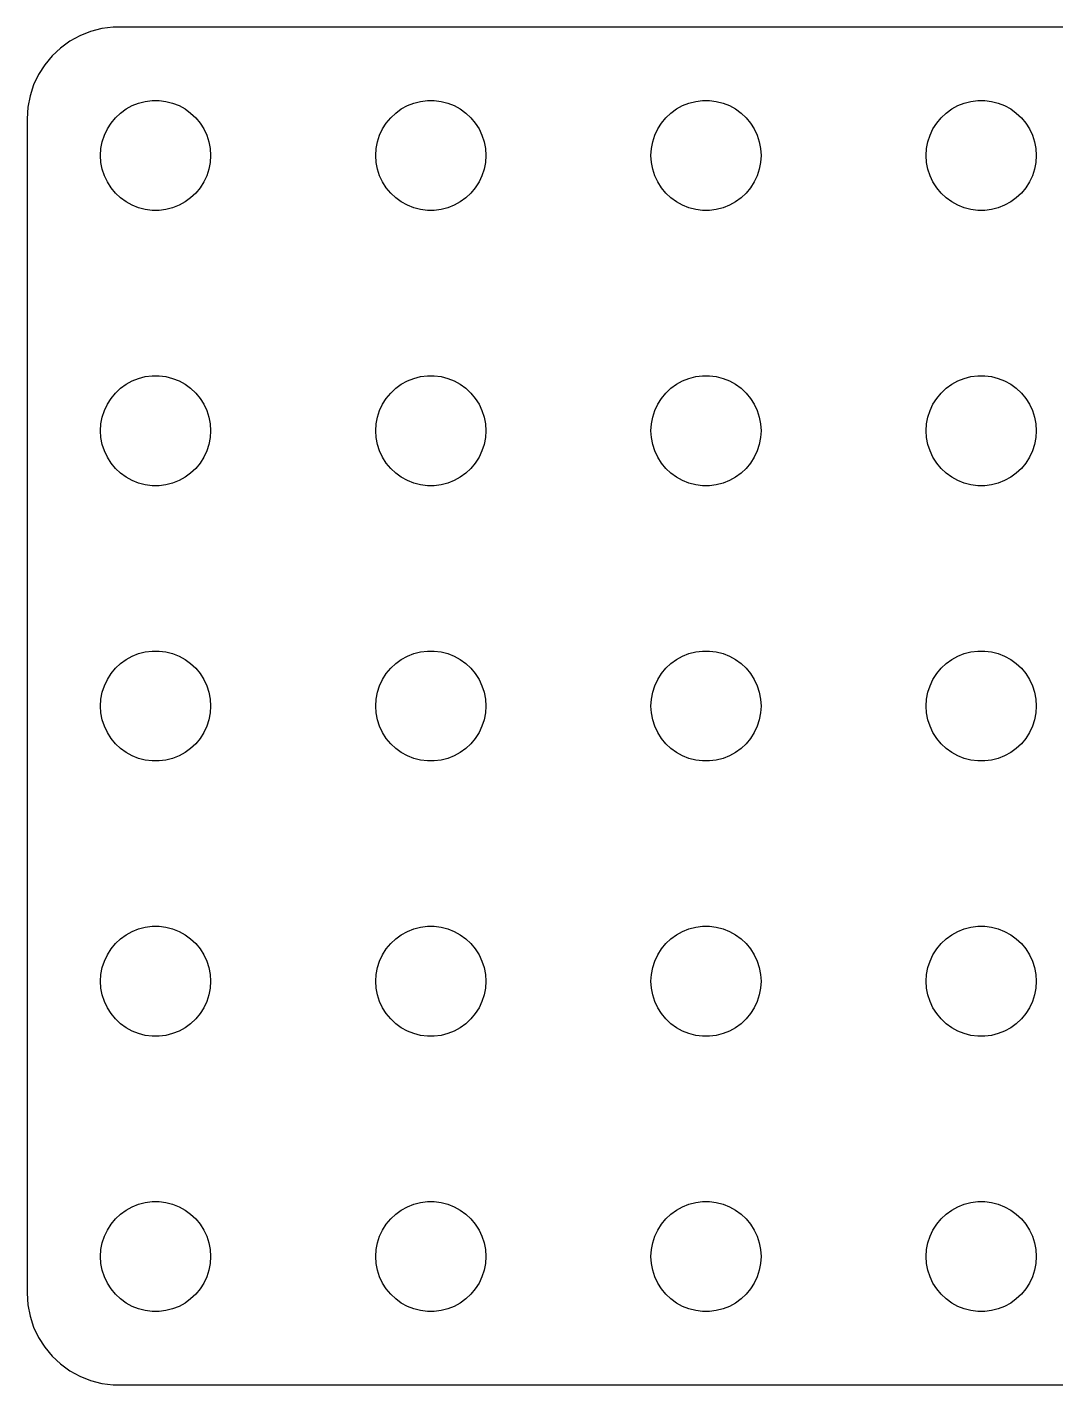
# Model space of a CAD drawing. Header units: metres. Extents: x -56 to 56, y -18 to 18.
# Drawn here: x -56 to -27.97, y -18.5 to 18.5 of the extents above; entities that cross this region are included whole.
import ezdxf

# ---------------------------------------------------------------- set-up
doc = ezdxf.new("R2010")
doc.units = ezdxf.units.M

msp = doc.modelspace()

# ---------------------------------------------------------------- linework, layer by layer
for p, q in [((-53.657, 18.4951), (-53.9684, 18.4557)), ((53.657, 18.4951), (-53.657, 18.4951)), ((-54.5644, 18.2621), (-54.8396, 18.1108)), ((-54.2725, 18.3776), (-54.5644, 18.2621)), ((-53.9684, 18.4557), (-54.2725, 18.3776)), ((-55.0936, 17.9263), (-55.3224, 17.7114)), ((-54.8396, 18.1108), (-55.0936, 17.9263)), ((-55.5225, 17.4695), (-55.6908, 17.2044)), ((-55.3224, 17.7114), (-55.5225, 17.4695)), ((-55.6908, 17.2044), (-55.8244, 16.9203)), ((-55.8244, 16.9203), (-55.9214, 16.6217)), ((-55.9803, 16.3133), (-56, 16)), ((-55.9214, 16.6217), (-55.9803, 16.3133)), ((-53.3037, 16.2665), (-53.1387, 16.3572)), ((-53.1387, 16.3572), (-52.9635, 16.4266)), ((-52.9635, 16.4266), (-52.7811, 16.4734)), ((-52.7811, 16.4734), (-52.5942, 16.497)), ((-52.5942, 16.497), (-52.4058, 16.497)), ((-52.4058, 16.497), (-52.2189, 16.4734)), ((-52.2189, 16.4734), (-52.0365, 16.4266)), ((-52.0365, 16.4266), (-51.8613, 16.3572)), ((-51.8613, 16.3572), (-51.6963, 16.2665)), ((-45.8037, 16.2665), (-45.6387, 16.3572)), ((-45.6387, 16.3572), (-45.4635, 16.4266)), ((-45.4635, 16.4266), (-45.2811, 16.4734)), ((-45.2811, 16.4734), (-45.0942, 16.497)), ((-45.0942, 16.497), (-44.9058, 16.497)), ((-44.9058, 16.497), (-44.7189, 16.4734)), ((-44.7189, 16.4734), (-44.5365, 16.4266)), ((-44.5365, 16.4266), (-44.3613, 16.3572)), ((-44.3613, 16.3572), (-44.1963, 16.2665)), ((-38.3037, 16.2665), (-38.1387, 16.3572)), ((-38.1387, 16.3572), (-37.9635, 16.4266)), ((-37.9635, 16.4266), (-37.7811, 16.4734)), ((-37.7811, 16.4734), (-37.5942, 16.497)), ((-37.5942, 16.497), (-37.4058, 16.497)), ((-37.4058, 16.497), (-37.2189, 16.4734)), ((-37.2189, 16.4734), (-37.0365, 16.4266)), ((-37.0365, 16.4266), (-36.8613, 16.3572)), ((-36.8613, 16.3572), (-36.6963, 16.2665)), ((-30.8037, 16.2665), (-30.6387, 16.3572)), ((-30.6387, 16.3572), (-30.4635, 16.4266)), ((-30.4635, 16.4266), (-30.2811, 16.4734)), ((-30.2811, 16.4734), (-30.0942, 16.497)), ((-30.0942, 16.497), (-29.9058, 16.497)), ((-29.9058, 16.497), (-29.7189, 16.4734)), ((-29.7189, 16.4734), (-29.5365, 16.4266)), ((-29.5365, 16.4266), (-29.3613, 16.3572)), ((-29.3613, 16.3572), (-29.1963, 16.2665)), ((-56, 16), (-56, -16)), ((-53.7135, 15.8817), (-53.5934, 16.0268)), ((-53.5934, 16.0268), (-53.4561, 16.1558)), ((-53.4561, 16.1558), (-53.3037, 16.2665)), ((-51.6963, 16.2665), (-51.5439, 16.1558)), ((-51.5439, 16.1558), (-51.4065, 16.0268)), ((-51.4065, 16.0268), (-51.2865, 15.8817)), ((-46.2135, 15.8817), (-46.0934, 16.0268)), ((-46.0934, 16.0268), (-45.9561, 16.1558)), ((-45.9561, 16.1558), (-45.8037, 16.2665)), ((-44.1963, 16.2665), (-44.0439, 16.1558)), ((-44.0439, 16.1558), (-43.9065, 16.0268)), ((-43.9065, 16.0268), (-43.7865, 15.8817)), ((-38.7135, 15.8817), (-38.5934, 16.0268)), ((-38.5934, 16.0268), (-38.4561, 16.1558)), ((-38.4561, 16.1558), (-38.3037, 16.2665)), ((-36.6963, 16.2665), (-36.5439, 16.1558)), ((-36.5439, 16.1558), (-36.4065, 16.0268)), ((-36.4065, 16.0268), (-36.2865, 15.8817)), ((-31.2135, 15.8817), (-31.0934, 16.0268)), ((-31.0934, 16.0268), (-30.9561, 16.1558)), ((-30.9561, 16.1558), (-30.8037, 16.2665)), ((-29.1963, 16.2665), (-29.0439, 16.1558)), ((-29.0439, 16.1558), (-28.9065, 16.0268)), ((-28.9065, 16.0268), (-28.7865, 15.8817)), ((-53.9529, 15.373), (-53.8947, 15.5522)), ((-53.8947, 15.5522), (-53.8145, 15.7226)), ((-53.8145, 15.7226), (-53.7135, 15.8817)), ((-51.2865, 15.8817), (-51.1855, 15.7226)), ((-51.1855, 15.7226), (-51.1053, 15.5522)), ((-51.1053, 15.5522), (-51.0471, 15.373)), ((-46.4529, 15.373), (-46.3947, 15.5522)), ((-46.3947, 15.5522), (-46.3145, 15.7226)), ((-46.3145, 15.7226), (-46.2135, 15.8817)), ((-43.7865, 15.8817), (-43.6855, 15.7226)), ((-43.6855, 15.7226), (-43.6053, 15.5522)), ((-43.6053, 15.5522), (-43.5471, 15.373)), ((-38.9529, 15.373), (-38.8947, 15.5522)), ((-38.8947, 15.5522), (-38.8145, 15.7226)), ((-38.8145, 15.7226), (-38.7135, 15.8817)), ((-36.2865, 15.8817), (-36.1855, 15.7226)), ((-36.1855, 15.7226), (-36.1053, 15.5522)), ((-36.1053, 15.5522), (-36.0471, 15.373)), ((-31.4529, 15.373), (-31.3947, 15.5522)), ((-31.3947, 15.5522), (-31.3145, 15.7226)), ((-31.3145, 15.7226), (-31.2135, 15.8817)), ((-28.7865, 15.8817), (-28.6855, 15.7226)), ((-28.6855, 15.7226), (-28.6053, 15.5522)), ((-28.6053, 15.5522), (-28.5471, 15.373)), ((-54, 15), (-53.9882, 15.188)), ((-53.9882, 15.188), (-53.9529, 15.373)), ((-51.0471, 15.373), (-51.0118, 15.188)), ((-51.0118, 15.188), (-51, 15)), ((-46.5, 15), (-46.4882, 15.188)), ((-46.4882, 15.188), (-46.4529, 15.373)), ((-43.5471, 15.373), (-43.5118, 15.188)), ((-43.5118, 15.188), (-43.5, 15)), ((-39, 15), (-38.9882, 15.188)), ((-38.9882, 15.188), (-38.9529, 15.373)), ((-36.0471, 15.373), (-36.0118, 15.188)), ((-36.0118, 15.188), (-36, 15)), ((-31.5, 15), (-31.4882, 15.188)), ((-31.4882, 15.188), (-31.4529, 15.373)), ((-28.5471, 15.373), (-28.5118, 15.188)), ((-28.5118, 15.188), (-28.5, 15)), ((-53.9882, 14.812), (-54, 15)), ((-53.9529, 14.627), (-53.9882, 14.812)), ((-51.0118, 14.812), (-51.0471, 14.627)), ((-51, 15), (-51.0118, 14.812)), ((-46.4882, 14.812), (-46.5, 15)), ((-46.4529, 14.627), (-46.4882, 14.812)), ((-43.5118, 14.812), (-43.5471, 14.627)), ((-43.5, 15), (-43.5118, 14.812)), ((-38.9882, 14.812), (-39, 15)), ((-38.9529, 14.627), (-38.9882, 14.812)), ((-36.0118, 14.812), (-36.0471, 14.627)), ((-36, 15), (-36.0118, 14.812)), ((-31.4882, 14.812), (-31.5, 15)), ((-31.4529, 14.627), (-31.4882, 14.812)), ((-28.5118, 14.812), (-28.5471, 14.627)), ((-28.5, 15), (-28.5118, 14.812)), ((-53.8947, 14.4478), (-53.9529, 14.627)), ((-53.8145, 14.2774), (-53.8947, 14.4478)), ((-51.1053, 14.4478), (-51.1855, 14.2774)), ((-51.0471, 14.627), (-51.1053, 14.4478)), ((-46.3947, 14.4478), (-46.4529, 14.627)), ((-46.3145, 14.2774), (-46.3947, 14.4478)), ((-43.6053, 14.4478), (-43.6855, 14.2774)), ((-43.5471, 14.627), (-43.6053, 14.4478)), ((-38.8947, 14.4478), (-38.9529, 14.627)), ((-38.8145, 14.2774), (-38.8947, 14.4478)), ((-36.1053, 14.4478), (-36.1855, 14.2774)), ((-36.0471, 14.627), (-36.1053, 14.4478)), ((-31.3947, 14.4478), (-31.4529, 14.627)), ((-31.3145, 14.2774), (-31.3947, 14.4478)), ((-28.6053, 14.4478), (-28.6855, 14.2774)), ((-28.5471, 14.627), (-28.6053, 14.4478)), ((-53.7135, 14.1183), (-53.8145, 14.2774)), ((-53.5934, 13.9732), (-53.7135, 14.1183)), ((-51.2865, 14.1183), (-51.4065, 13.9732)), ((-51.1855, 14.2774), (-51.2865, 14.1183)), ((-46.2135, 14.1183), (-46.3145, 14.2774)), ((-46.0934, 13.9732), (-46.2135, 14.1183)), ((-43.7865, 14.1183), (-43.9065, 13.9732)), ((-43.6855, 14.2774), (-43.7865, 14.1183)), ((-38.7135, 14.1183), (-38.8145, 14.2774)), ((-38.5934, 13.9732), (-38.7135, 14.1183)), ((-36.2865, 14.1183), (-36.4065, 13.9732)), ((-36.1855, 14.2774), (-36.2865, 14.1183)), ((-31.2135, 14.1183), (-31.3145, 14.2774)), ((-31.0934, 13.9732), (-31.2135, 14.1183)), ((-28.7865, 14.1183), (-28.9065, 13.9732)), ((-28.6855, 14.2774), (-28.7865, 14.1183)), ((-53.4561, 13.8442), (-53.5934, 13.9732)), ((-53.3037, 13.7335), (-53.4561, 13.8442)), ((-53.1387, 13.6427), (-53.3037, 13.7335)), ((-51.6963, 13.7335), (-51.8613, 13.6427)), ((-51.5439, 13.8442), (-51.6963, 13.7335)), ((-51.4065, 13.9732), (-51.5439, 13.8442)), ((-45.9561, 13.8442), (-46.0934, 13.9732)), ((-45.8037, 13.7335), (-45.9561, 13.8442)), ((-45.6387, 13.6427), (-45.8037, 13.7335)), ((-44.1963, 13.7335), (-44.3613, 13.6427)), ((-44.0439, 13.8442), (-44.1963, 13.7335)), ((-43.9065, 13.9732), (-44.0439, 13.8442)), ((-38.4561, 13.8442), (-38.5934, 13.9732)), ((-38.3037, 13.7335), (-38.4561, 13.8442)), ((-38.1387, 13.6427), (-38.3037, 13.7335)), ((-36.6963, 13.7335), (-36.8613, 13.6427)), ((-36.5439, 13.8442), (-36.6963, 13.7335)), ((-36.4065, 13.9732), (-36.5439, 13.8442)), ((-30.9561, 13.8442), (-31.0934, 13.9732)), ((-30.8037, 13.7335), (-30.9561, 13.8442)), ((-30.6387, 13.6427), (-30.8037, 13.7335)), ((-29.1963, 13.7335), (-29.3613, 13.6427)), ((-29.0439, 13.8442), (-29.1963, 13.7335)), ((-28.9065, 13.9732), (-29.0439, 13.8442)), ((-52.9635, 13.5734), (-53.1387, 13.6427)), ((-52.7811, 13.5266), (-52.9635, 13.5734)), ((-52.5942, 13.5029), (-52.7811, 13.5266)), ((-52.4058, 13.5029), (-52.5942, 13.5029)), ((-52.2189, 13.5266), (-52.4058, 13.5029)), ((-52.0365, 13.5734), (-52.2189, 13.5266)), ((-51.8613, 13.6427), (-52.0365, 13.5734)), ((-45.4635, 13.5734), (-45.6387, 13.6427)), ((-45.2811, 13.5266), (-45.4635, 13.5734)), ((-45.0942, 13.5029), (-45.2811, 13.5266)), ((-44.9058, 13.5029), (-45.0942, 13.5029)), ((-44.7189, 13.5266), (-44.9058, 13.5029)), ((-44.5365, 13.5734), (-44.7189, 13.5266)), ((-44.3613, 13.6427), (-44.5365, 13.5734)), ((-37.9635, 13.5734), (-38.1387, 13.6427)), ((-37.7811, 13.5266), (-37.9635, 13.5734)), ((-37.5942, 13.5029), (-37.7811, 13.5266)), ((-37.4058, 13.5029), (-37.5942, 13.5029)), ((-37.2189, 13.5266), (-37.4058, 13.5029)), ((-37.0365, 13.5734), (-37.2189, 13.5266)), ((-36.8613, 13.6427), (-37.0365, 13.5734)), ((-30.4635, 13.5734), (-30.6387, 13.6427)), ((-30.2811, 13.5266), (-30.4635, 13.5734)), ((-30.0942, 13.5029), (-30.2811, 13.5266)), ((-29.9058, 13.5029), (-30.0942, 13.5029)), ((-29.7189, 13.5266), (-29.9058, 13.5029)), ((-29.5365, 13.5734), (-29.7189, 13.5266)), ((-29.3613, 13.6427), (-29.5365, 13.5734)), ((-53.1387, 8.85724), (-52.9635, 8.92657)), ((-52.9635, 8.92657), (-52.7811, 8.97342)), ((-52.7811, 8.97342), (-52.5942, 8.99704)), ((-52.5942, 8.99704), (-52.4058, 8.99704)), ((-52.4058, 8.99704), (-52.2189, 8.97342)), ((-52.2189, 8.97342), (-52.0365, 8.92657)), ((-52.0365, 8.92657), (-51.8613, 8.85724)), ((-45.6387, 8.85724), (-45.4635, 8.92657)), ((-45.4635, 8.92657), (-45.2811, 8.97342)), ((-45.2811, 8.97342), (-45.0942, 8.99704)), ((-45.0942, 8.99704), (-44.9058, 8.99704)), ((-44.9058, 8.99704), (-44.7189, 8.97342)), ((-44.7189, 8.97342), (-44.5365, 8.92657)), ((-44.5365, 8.92657), (-44.3613, 8.85724)), ((-38.1387, 8.85724), (-37.9635, 8.92657)), ((-37.9635, 8.92657), (-37.7811, 8.97342)), ((-37.7811, 8.97342), (-37.5942, 8.99704)), ((-37.5942, 8.99704), (-37.4058, 8.99704)), ((-37.4058, 8.99704), (-37.2189, 8.97342)), ((-37.2189, 8.97342), (-37.0365, 8.92657)), ((-37.0365, 8.92657), (-36.8613, 8.85724)), ((-30.6387, 8.85724), (-30.4635, 8.92657)), ((-30.4635, 8.92657), (-30.2811, 8.97342)), ((-30.2811, 8.97342), (-30.0942, 8.99704)), ((-30.0942, 8.99704), (-29.9058, 8.99704)), ((-29.9058, 8.99704), (-29.7189, 8.97342)), ((-29.7189, 8.97342), (-29.5365, 8.92657)), ((-29.5365, 8.92657), (-29.3613, 8.85724)), ((-53.7135, 8.38167), (-53.5934, 8.52681)), ((-53.5934, 8.52681), (-53.4561, 8.65576)), ((-53.4561, 8.65576), (-53.3037, 8.76648)), ((-53.3037, 8.76648), (-53.1387, 8.85724)), ((-51.8613, 8.85724), (-51.6963, 8.76648)), ((-51.6963, 8.76648), (-51.5439, 8.65576)), ((-51.5439, 8.65576), (-51.4065, 8.52681)), ((-51.4065, 8.52681), (-51.2865, 8.38167)), ((-46.2135, 8.38167), (-46.0934, 8.52681)), ((-46.0934, 8.52681), (-45.9561, 8.65576)), ((-45.9561, 8.65576), (-45.8037, 8.76648)), ((-45.8037, 8.76648), (-45.6387, 8.85724)), ((-44.3613, 8.85724), (-44.1963, 8.76648)), ((-44.1963, 8.76648), (-44.0439, 8.65576)), ((-44.0439, 8.65576), (-43.9065, 8.52681)), ((-43.9065, 8.52681), (-43.7865, 8.38167)), ((-38.7135, 8.38167), (-38.5934, 8.52681)), ((-38.5934, 8.52681), (-38.4561, 8.65576)), ((-38.4561, 8.65576), (-38.3037, 8.76648)), ((-38.3037, 8.76648), (-38.1387, 8.85724)), ((-36.8613, 8.85724), (-36.6963, 8.76648)), ((-36.6963, 8.76648), (-36.5439, 8.65576)), ((-36.5439, 8.65576), (-36.4065, 8.52681)), ((-36.4065, 8.52681), (-36.2865, 8.38167)), ((-31.2135, 8.38167), (-31.0934, 8.52681)), ((-31.0934, 8.52681), (-30.9561, 8.65576)), ((-30.9561, 8.65576), (-30.8037, 8.76648)), ((-30.8037, 8.76648), (-30.6387, 8.85724)), ((-29.3613, 8.85724), (-29.1963, 8.76648)), ((-29.1963, 8.76648), (-29.0439, 8.65576)), ((-29.0439, 8.65576), (-28.9065, 8.52681)), ((-28.9065, 8.52681), (-28.7865, 8.38167)), ((-53.8947, 8.05219), (-53.8145, 8.22263)), ((-53.8145, 8.22263), (-53.7135, 8.38167)), ((-51.2865, 8.38167), (-51.1855, 8.22263)), ((-51.1855, 8.22263), (-51.1053, 8.05219)), ((-46.3947, 8.05219), (-46.3145, 8.22263)), ((-46.3145, 8.22263), (-46.2135, 8.38167)), ((-43.7865, 8.38167), (-43.6855, 8.22263)), ((-43.6855, 8.22263), (-43.6053, 8.05219)), ((-38.8947, 8.05219), (-38.8145, 8.22263)), ((-38.8145, 8.22263), (-38.7135, 8.38167)), ((-36.2865, 8.38167), (-36.1855, 8.22263)), ((-36.1855, 8.22263), (-36.1053, 8.05219)), ((-31.3947, 8.05219), (-31.3145, 8.22263)), ((-31.3145, 8.22263), (-31.2135, 8.38167)), ((-28.7865, 8.38167), (-28.6855, 8.22263)), ((-28.6855, 8.22263), (-28.6053, 8.05219)), ((-53.9882, 7.68799), (-53.9529, 7.87303)), ((-53.9529, 7.87303), (-53.8947, 8.05219)), ((-51.1053, 8.05219), (-51.0471, 7.87303)), ((-51.0471, 7.87303), (-51.0118, 7.68799)), ((-46.4882, 7.68799), (-46.4529, 7.87303)), ((-46.4529, 7.87303), (-46.3947, 8.05219)), ((-43.6053, 8.05219), (-43.5471, 7.87303)), ((-43.5471, 7.87303), (-43.5118, 7.68799)), ((-38.9882, 7.68799), (-38.9529, 7.87303)), ((-38.9529, 7.87303), (-38.8947, 8.05219)), ((-36.1053, 8.05219), (-36.0471, 7.87303)), ((-36.0471, 7.87303), (-36.0118, 7.68799)), ((-31.4882, 7.68799), (-31.4529, 7.87303)), ((-31.4529, 7.87303), (-31.3947, 8.05219)), ((-28.6053, 8.05219), (-28.5471, 7.87303)), ((-28.5471, 7.87303), (-28.5118, 7.68799)), ((-54, 7.5), (-53.9882, 7.68799)), ((-53.9882, 7.312), (-54, 7.5)), ((-51.0118, 7.68799), (-51, 7.5)), ((-51, 7.5), (-51.0118, 7.312)), ((-46.5, 7.5), (-46.4882, 7.68799)), ((-46.4882, 7.312), (-46.5, 7.5)), ((-43.5118, 7.68799), (-43.5, 7.5)), ((-43.5, 7.5), (-43.5118, 7.312)), ((-39, 7.5), (-38.9882, 7.68799)), ((-38.9882, 7.312), (-39, 7.5)), ((-36.0118, 7.68799), (-36, 7.5)), ((-36, 7.5), (-36.0118, 7.312)), ((-31.5, 7.5), (-31.4882, 7.68799)), ((-31.4882, 7.312), (-31.5, 7.5)), ((-28.5118, 7.68799), (-28.5, 7.5)), ((-28.5, 7.5), (-28.5118, 7.312)), ((-53.9529, 7.12695), (-53.9882, 7.312)), ((-53.8947, 6.9478), (-53.9529, 7.12695)), ((-51.0471, 7.12695), (-51.1053, 6.9478)), ((-51.0118, 7.312), (-51.0471, 7.12695)), ((-46.4529, 7.12695), (-46.4882, 7.312)), ((-46.3947, 6.9478), (-46.4529, 7.12695)), ((-43.5471, 7.12695), (-43.6053, 6.9478)), ((-43.5118, 7.312), (-43.5471, 7.12695)), ((-38.9529, 7.12695), (-38.9882, 7.312)), ((-38.8947, 6.9478), (-38.9529, 7.12695)), ((-36.0471, 7.12695), (-36.1053, 6.9478)), ((-36.0118, 7.312), (-36.0471, 7.12695)), ((-31.4529, 7.12695), (-31.4882, 7.312)), ((-31.3947, 6.9478), (-31.4529, 7.12695)), ((-28.5471, 7.12695), (-28.6053, 6.9478)), ((-28.5118, 7.312), (-28.5471, 7.12695)), ((-53.8145, 6.77736), (-53.8947, 6.9478)), ((-53.7135, 6.61832), (-53.8145, 6.77736)), ((-51.1855, 6.77736), (-51.2865, 6.61832)), ((-51.1053, 6.9478), (-51.1855, 6.77736)), ((-46.3145, 6.77736), (-46.3947, 6.9478)), ((-46.2135, 6.61832), (-46.3145, 6.77736)), ((-43.6855, 6.77736), (-43.7865, 6.61832)), ((-43.6053, 6.9478), (-43.6855, 6.77736)), ((-38.8145, 6.77736), (-38.8947, 6.9478)), ((-38.7135, 6.61832), (-38.8145, 6.77736)), ((-36.1855, 6.77736), (-36.2865, 6.61832)), ((-36.1053, 6.9478), (-36.1855, 6.77736)), ((-31.3145, 6.77736), (-31.3947, 6.9478)), ((-31.2135, 6.61832), (-31.3145, 6.77736)), ((-28.6855, 6.77736), (-28.7865, 6.61832)), ((-28.6053, 6.9478), (-28.6855, 6.77736)), ((-53.5934, 6.47318), (-53.7135, 6.61832)), ((-53.4561, 6.34422), (-53.5934, 6.47318)), ((-53.3037, 6.23351), (-53.4561, 6.34422)), ((-51.5439, 6.34422), (-51.6963, 6.23351)), ((-51.4065, 6.47318), (-51.5439, 6.34422)), ((-51.2865, 6.61832), (-51.4065, 6.47318)), ((-46.0934, 6.47318), (-46.2135, 6.61832)), ((-45.9561, 6.34422), (-46.0934, 6.47318)), ((-45.8037, 6.23351), (-45.9561, 6.34422)), ((-44.0439, 6.34422), (-44.1963, 6.23351)), ((-43.9065, 6.47318), (-44.0439, 6.34422)), ((-43.7865, 6.61832), (-43.9065, 6.47318)), ((-38.5934, 6.47318), (-38.7135, 6.61832)), ((-38.4561, 6.34422), (-38.5934, 6.47318)), ((-38.3037, 6.23351), (-38.4561, 6.34422)), ((-36.5439, 6.34422), (-36.6963, 6.23351)), ((-36.4065, 6.47318), (-36.5439, 6.34422)), ((-36.2865, 6.61832), (-36.4065, 6.47318)), ((-31.0934, 6.47318), (-31.2135, 6.61832)), ((-30.9561, 6.34422), (-31.0934, 6.47318)), ((-30.8037, 6.23351), (-30.9561, 6.34422)), ((-29.0439, 6.34422), (-29.1963, 6.23351)), ((-28.9065, 6.47318), (-29.0439, 6.34422)), ((-28.7865, 6.61832), (-28.9065, 6.47318)), ((-53.1387, 6.14275), (-53.3037, 6.23351)), ((-52.9635, 6.07341), (-53.1387, 6.14275)), ((-52.7811, 6.02657), (-52.9635, 6.07341)), ((-52.5942, 6.00294), (-52.7811, 6.02657)), ((-52.4058, 6.00294), (-52.5942, 6.00294)), ((-52.2189, 6.02657), (-52.4058, 6.00294)), ((-52.0365, 6.07341), (-52.2189, 6.02657)), ((-51.8613, 6.14275), (-52.0365, 6.07341)), ((-51.6963, 6.23351), (-51.8613, 6.14275)), ((-45.6387, 6.14275), (-45.8037, 6.23351)), ((-45.4635, 6.07341), (-45.6387, 6.14275)), ((-45.2811, 6.02657), (-45.4635, 6.07341)), ((-45.0942, 6.00294), (-45.2811, 6.02657)), ((-44.9058, 6.00294), (-45.0942, 6.00294)), ((-44.7189, 6.02657), (-44.9058, 6.00294)), ((-44.5365, 6.07341), (-44.7189, 6.02657)), ((-44.3613, 6.14275), (-44.5365, 6.07341)), ((-44.1963, 6.23351), (-44.3613, 6.14275)), ((-38.1387, 6.14275), (-38.3037, 6.23351)), ((-37.9635, 6.07341), (-38.1387, 6.14275)), ((-37.7811, 6.02657), (-37.9635, 6.07341)), ((-37.5942, 6.00294), (-37.7811, 6.02657)), ((-37.4058, 6.00294), (-37.5942, 6.00294)), ((-37.2189, 6.02657), (-37.4058, 6.00294)), ((-37.0365, 6.07341), (-37.2189, 6.02657)), ((-36.8613, 6.14275), (-37.0365, 6.07341)), ((-36.6963, 6.23351), (-36.8613, 6.14275)), ((-30.6387, 6.14275), (-30.8037, 6.23351)), ((-30.4635, 6.07341), (-30.6387, 6.14275)), ((-30.2811, 6.02657), (-30.4635, 6.07341)), ((-30.0942, 6.00294), (-30.2811, 6.02657)), ((-29.9058, 6.00294), (-30.0942, 6.00294)), ((-29.7189, 6.02657), (-29.9058, 6.00294)), ((-29.5365, 6.07341), (-29.7189, 6.02657)), ((-29.3613, 6.14275), (-29.5365, 6.07341)), ((-29.1963, 6.23351), (-29.3613, 6.14275)), ((-52.7811, 1.47342), (-52.5942, 1.49704)), ((-52.5942, 1.49704), (-52.4058, 1.49704)), ((-52.4058, 1.49704), (-52.2189, 1.47342)), ((-45.2811, 1.47342), (-45.0942, 1.49704)), ((-45.0942, 1.49704), (-44.9058, 1.49704)), ((-44.9058, 1.49704), (-44.7189, 1.47342)), ((-37.7811, 1.47342), (-37.5942, 1.49704)), ((-37.5942, 1.49704), (-37.4058, 1.49704)), ((-37.4058, 1.49704), (-37.2189, 1.47342)), ((-30.2811, 1.47342), (-30.0942, 1.49704)), ((-30.0942, 1.49704), (-29.9058, 1.49704)), ((-29.9058, 1.49704), (-29.7189, 1.47342)), ((-53.5934, 1.02681), (-53.4561, 1.15576)), ((-53.4561, 1.15576), (-53.3037, 1.26648)), ((-53.3037, 1.26648), (-53.1387, 1.35724)), ((-53.1387, 1.35724), (-52.9635, 1.42657)), ((-52.9635, 1.42657), (-52.7811, 1.47342)), ((-52.2189, 1.47342), (-52.0365, 1.42657)), ((-52.0365, 1.42657), (-51.8613, 1.35724)), ((-51.8613, 1.35724), (-51.6963, 1.26648)), ((-51.6963, 1.26648), (-51.5439, 1.15576)), ((-51.5439, 1.15576), (-51.4065, 1.02681)), ((-46.0934, 1.02681), (-45.9561, 1.15576)), ((-45.9561, 1.15576), (-45.8037, 1.26648)), ((-45.8037, 1.26648), (-45.6387, 1.35724)), ((-45.6387, 1.35724), (-45.4635, 1.42657)), ((-45.4635, 1.42657), (-45.2811, 1.47342)), ((-44.7189, 1.47342), (-44.5365, 1.42657)), ((-44.5365, 1.42657), (-44.3613, 1.35724)), ((-44.3613, 1.35724), (-44.1963, 1.26648)), ((-44.1963, 1.26648), (-44.0439, 1.15576)), ((-44.0439, 1.15576), (-43.9065, 1.02681)), ((-38.5934, 1.02681), (-38.4561, 1.15576)), ((-38.4561, 1.15576), (-38.3037, 1.26648)), ((-38.3037, 1.26648), (-38.1387, 1.35724)), ((-38.1387, 1.35724), (-37.9635, 1.42657)), ((-37.9635, 1.42657), (-37.7811, 1.47342)), ((-37.2189, 1.47342), (-37.0365, 1.42657)), ((-37.0365, 1.42657), (-36.8613, 1.35724)), ((-36.8613, 1.35724), (-36.6963, 1.26648)), ((-36.6963, 1.26648), (-36.5439, 1.15576)), ((-36.5439, 1.15576), (-36.4065, 1.02681)), ((-31.0934, 1.02681), (-30.9561, 1.15576)), ((-30.9561, 1.15576), (-30.8037, 1.26648)), ((-30.8037, 1.26648), (-30.6387, 1.35724)), ((-30.6387, 1.35724), (-30.4635, 1.42657)), ((-30.4635, 1.42657), (-30.2811, 1.47342)), ((-29.7189, 1.47342), (-29.5365, 1.42657)), ((-29.5365, 1.42657), (-29.3613, 1.35724)), ((-29.3613, 1.35724), (-29.1963, 1.26648)), ((-29.1963, 1.26648), (-29.0439, 1.15576)), ((-29.0439, 1.15576), (-28.9065, 1.02681)), ((-53.8145, 0.722626), (-53.7135, 0.881668)), ((-53.7135, 0.881668), (-53.5934, 1.02681)), ((-51.4065, 1.02681), (-51.2865, 0.881668)), ((-51.2865, 0.881668), (-51.1855, 0.722626)), ((-46.3145, 0.722626), (-46.2135, 0.881668)), ((-46.2135, 0.881668), (-46.0934, 1.02681)), ((-43.9065, 1.02681), (-43.7865, 0.881668)), ((-43.7865, 0.881668), (-43.6855, 0.722626)), ((-38.8145, 0.722626), (-38.7135, 0.881668)), ((-38.7135, 0.881668), (-38.5934, 1.02681)), ((-36.4065, 1.02681), (-36.2865, 0.881668)), ((-36.2865, 0.881668), (-36.1855, 0.722626)), ((-31.3145, 0.722626), (-31.2135, 0.881668)), ((-31.2135, 0.881668), (-31.0934, 1.02681)), ((-28.9065, 1.02681), (-28.7865, 0.881668)), ((-28.7865, 0.881668), (-28.6855, 0.722626)), ((-53.9882, 0.187988), (-53.9529, 0.373032)), ((-53.9529, 0.373032), (-53.8947, 0.552185)), ((-53.8947, 0.552185), (-53.8145, 0.722626)), ((-51.1855, 0.722626), (-51.1053, 0.552185)), ((-51.1053, 0.552185), (-51.0471, 0.373032)), ((-51.0471, 0.373032), (-51.0118, 0.187988)), ((-46.4882, 0.187988), (-46.4529, 0.373032)), ((-46.4529, 0.373032), (-46.3947, 0.552185)), ((-46.3947, 0.552185), (-46.3145, 0.722626)), ((-43.6855, 0.722626), (-43.6053, 0.552185)), ((-43.6053, 0.552185), (-43.5471, 0.373032)), ((-43.5471, 0.373032), (-43.5118, 0.187988)), ((-38.9882, 0.187988), (-38.9529, 0.373032)), ((-38.9529, 0.373032), (-38.8947, 0.552185)), ((-38.8947, 0.552185), (-38.8145, 0.722626)), ((-36.1855, 0.722626), (-36.1053, 0.552185)), ((-36.1053, 0.552185), (-36.0471, 0.373032)), ((-36.0471, 0.373032), (-36.0118, 0.187988)), ((-31.4882, 0.187988), (-31.4529, 0.373032)), ((-31.4529, 0.373032), (-31.3947, 0.552185)), ((-31.3947, 0.552185), (-31.3145, 0.722626)), ((-28.6855, 0.722626), (-28.6053, 0.552185)), ((-28.6053, 0.552185), (-28.5471, 0.373032)), ((-28.5471, 0.373032), (-28.5118, 0.187988)), ((-54, 0), (-53.9882, 0.187988)), ((-53.9882, -0.187988), (-54, 0)), ((-51.0118, 0.187988), (-51, 0)), ((-51, 0), (-51.0118, -0.187988)), ((-46.5, 0), (-46.4882, 0.187988)), ((-46.4882, -0.187988), (-46.5, 0)), ((-43.5118, 0.187988), (-43.5, 0)), ((-43.5, 0), (-43.5118, -0.187988)), ((-39, 0), (-38.9882, 0.187988)), ((-38.9882, -0.187988), (-39, 0)), ((-36.0118, 0.187988), (-36, 0)), ((-36, 0), (-36.0118, -0.187988)), ((-31.5, 0), (-31.4882, 0.187988)), ((-31.4882, -0.187988), (-31.5, 0)), ((-28.5118, 0.187988), (-28.5, 0)), ((-28.5, 0), (-28.5118, -0.187988)), ((-53.9529, -0.373032), (-53.9882, -0.187988)), ((-51.0118, -0.187988), (-51.0471, -0.373032)), ((-46.4529, -0.373032), (-46.4882, -0.187988)), ((-43.5118, -0.187988), (-43.5471, -0.373032)), ((-38.9529, -0.373032), (-38.9882, -0.187988)), ((-36.0118, -0.187988), (-36.0471, -0.373032)), ((-31.4529, -0.373032), (-31.4882, -0.187988)), ((-28.5118, -0.187988), (-28.5471, -0.373032)), ((-53.8947, -0.552185), (-53.9529, -0.373032)), ((-53.8145, -0.722626), (-53.8947, -0.552185)), ((-53.7135, -0.881668), (-53.8145, -0.722626)), ((-51.1855, -0.722626), (-51.2865, -0.881668)), ((-51.1053, -0.552185), (-51.1855, -0.722626)), ((-51.0471, -0.373032), (-51.1053, -0.552185)), ((-46.3947, -0.552185), (-46.4529, -0.373032)), ((-46.3145, -0.722626), (-46.3947, -0.552185)), ((-46.2135, -0.881668), (-46.3145, -0.722626)), ((-43.6855, -0.722626), (-43.7865, -0.881668)), ((-43.6053, -0.552185), (-43.6855, -0.722626)), ((-43.5471, -0.373032), (-43.6053, -0.552185)), ((-38.8947, -0.552185), (-38.9529, -0.373032)), ((-38.8145, -0.722626), (-38.8947, -0.552185)), ((-38.7135, -0.881668), (-38.8145, -0.722626)), ((-36.1855, -0.722626), (-36.2865, -0.881668)), ((-36.1053, -0.552185), (-36.1855, -0.722626)), ((-36.0471, -0.373032), (-36.1053, -0.552185)), ((-31.3947, -0.552185), (-31.4529, -0.373032)), ((-31.3145, -0.722626), (-31.3947, -0.552185)), ((-31.2135, -0.881668), (-31.3145, -0.722626)), ((-28.6855, -0.722626), (-28.7865, -0.881668)), ((-28.6053, -0.552185), (-28.6855, -0.722626)), ((-28.5471, -0.373032), (-28.6053, -0.552185)), ((-53.5934, -1.02681), (-53.7135, -0.881668)), ((-53.4561, -1.15576), (-53.5934, -1.02681)), ((-51.4065, -1.02681), (-51.5439, -1.15576)), ((-51.2865, -0.881668), (-51.4065, -1.02681)), ((-46.0934, -1.02681), (-46.2135, -0.881668)), ((-45.9561, -1.15576), (-46.0934, -1.02681)), ((-43.9065, -1.02681), (-44.0439, -1.15576)), ((-43.7865, -0.881668), (-43.9065, -1.02681)), ((-38.5934, -1.02681), (-38.7135, -0.881668)), ((-38.4561, -1.15576), (-38.5934, -1.02681)), ((-36.4065, -1.02681), (-36.5439, -1.15576)), ((-36.2865, -0.881668), (-36.4065, -1.02681)), ((-31.0934, -1.02681), (-31.2135, -0.881668)), ((-30.9561, -1.15576), (-31.0934, -1.02681)), ((-28.9065, -1.02681), (-29.0439, -1.15576)), ((-28.7865, -0.881668), (-28.9065, -1.02681)), ((-53.3037, -1.26648), (-53.4561, -1.15576)), ((-53.1387, -1.35724), (-53.3037, -1.26648)), ((-52.9635, -1.42657), (-53.1387, -1.35724)), ((-52.7811, -1.47342), (-52.9635, -1.42657)), ((-52.5942, -1.49704), (-52.7811, -1.47342)), ((-52.2189, -1.47342), (-52.4058, -1.49704)), ((-52.0365, -1.42657), (-52.2189, -1.47342)), ((-51.8613, -1.35724), (-52.0365, -1.42657)), ((-51.6963, -1.26648), (-51.8613, -1.35724)), ((-51.5439, -1.15576), (-51.6963, -1.26648)), ((-45.8037, -1.26648), (-45.9561, -1.15576)), ((-45.6387, -1.35724), (-45.8037, -1.26648)), ((-45.4635, -1.42657), (-45.6387, -1.35724)), ((-45.2811, -1.47342), (-45.4635, -1.42657)), ((-45.0942, -1.49704), (-45.2811, -1.47342)), ((-44.7189, -1.47342), (-44.9058, -1.49704)), ((-44.5365, -1.42657), (-44.7189, -1.47342)), ((-44.3613, -1.35724), (-44.5365, -1.42657)), ((-44.1963, -1.26648), (-44.3613, -1.35724)), ((-44.0439, -1.15576), (-44.1963, -1.26648)), ((-38.3037, -1.26648), (-38.4561, -1.15576)), ((-38.1387, -1.35724), (-38.3037, -1.26648)), ((-37.9635, -1.42657), (-38.1387, -1.35724)), ((-37.7811, -1.47342), (-37.9635, -1.42657)), ((-37.5942, -1.49704), (-37.7811, -1.47342)), ((-37.2189, -1.47342), (-37.4058, -1.49704)), ((-37.0365, -1.42657), (-37.2189, -1.47342)), ((-36.8613, -1.35724), (-37.0365, -1.42657)), ((-36.6963, -1.26648), (-36.8613, -1.35724)), ((-36.5439, -1.15576), (-36.6963, -1.26648)), ((-30.8037, -1.26648), (-30.9561, -1.15576)), ((-30.6387, -1.35724), (-30.8037, -1.26648)), ((-30.4635, -1.42657), (-30.6387, -1.35724)), ((-30.2811, -1.47342), (-30.4635, -1.42657)), ((-30.0942, -1.49704), (-30.2811, -1.47342)), ((-29.7189, -1.47342), (-29.9058, -1.49704)), ((-29.5365, -1.42657), (-29.7189, -1.47342)), ((-29.3613, -1.35724), (-29.5365, -1.42657)), ((-29.1963, -1.26648), (-29.3613, -1.35724)), ((-29.0439, -1.15576), (-29.1963, -1.26648)), ((-52.4058, -1.49704), (-52.5942, -1.49704)), ((-44.9058, -1.49704), (-45.0942, -1.49704)), ((-37.4058, -1.49704), (-37.5942, -1.49704)), ((-29.9058, -1.49704), (-30.0942, -1.49704)), ((-53.4561, -6.34422), (-53.3037, -6.23351)), ((-53.3037, -6.23351), (-53.1387, -6.14275)), ((-53.1387, -6.14275), (-52.9635, -6.07341)), ((-52.9635, -6.07341), (-52.7811, -6.02657)), ((-52.7811, -6.02657), (-52.5942, -6.00294)), ((-52.5942, -6.00294), (-52.4058, -6.00294)), ((-52.4058, -6.00294), (-52.2189, -6.02657)), ((-52.2189, -6.02657), (-52.0365, -6.07341)), ((-52.0365, -6.07341), (-51.8613, -6.14275)), ((-51.8613, -6.14275), (-51.6963, -6.23351)), ((-51.6963, -6.23351), (-51.5439, -6.34422)), ((-45.9561, -6.34422), (-45.8037, -6.23351)), ((-45.8037, -6.23351), (-45.6387, -6.14275)), ((-45.6387, -6.14275), (-45.4635, -6.07341)), ((-45.4635, -6.07341), (-45.2811, -6.02657)), ((-45.2811, -6.02657), (-45.0942, -6.00294)), ((-45.0942, -6.00294), (-44.9058, -6.00294)), ((-44.9058, -6.00294), (-44.7189, -6.02657)), ((-44.7189, -6.02657), (-44.5365, -6.07341)), ((-44.5365, -6.07341), (-44.3613, -6.14275)), ((-44.3613, -6.14275), (-44.1963, -6.23351)), ((-44.1963, -6.23351), (-44.0439, -6.34422)), ((-38.4561, -6.34422), (-38.3037, -6.23351)), ((-38.3037, -6.23351), (-38.1387, -6.14275)), ((-38.1387, -6.14275), (-37.9635, -6.07341)), ((-37.9635, -6.07341), (-37.7811, -6.02657)), ((-37.7811, -6.02657), (-37.5942, -6.00294)), ((-37.5942, -6.00294), (-37.4058, -6.00294)), ((-37.4058, -6.00294), (-37.2189, -6.02657)), ((-37.2189, -6.02657), (-37.0365, -6.07341)), ((-37.0365, -6.07341), (-36.8613, -6.14275)), ((-36.8613, -6.14275), (-36.6963, -6.23351)), ((-36.6963, -6.23351), (-36.5439, -6.34422)), ((-30.9561, -6.34422), (-30.8037, -6.23351)), ((-30.8037, -6.23351), (-30.6387, -6.14275)), ((-30.6387, -6.14275), (-30.4635, -6.07341)), ((-30.4635, -6.07341), (-30.2811, -6.02657)), ((-30.2811, -6.02657), (-30.0942, -6.00294)), ((-30.0942, -6.00294), (-29.9058, -6.00294)), ((-29.9058, -6.00294), (-29.7189, -6.02657)), ((-29.7189, -6.02657), (-29.5365, -6.07341)), ((-29.5365, -6.07341), (-29.3613, -6.14275)), ((-29.3613, -6.14275), (-29.1963, -6.23351)), ((-29.1963, -6.23351), (-29.0439, -6.34422)), ((-53.8145, -6.77736), (-53.7135, -6.61832)), ((-53.7135, -6.61832), (-53.5934, -6.47318)), ((-53.5934, -6.47318), (-53.4561, -6.34422)), ((-51.5439, -6.34422), (-51.4065, -6.47318)), ((-51.4065, -6.47318), (-51.2865, -6.61832)), ((-51.2865, -6.61832), (-51.1855, -6.77736)), ((-46.3145, -6.77736), (-46.2135, -6.61832)), ((-46.2135, -6.61832), (-46.0934, -6.47318)), ((-46.0934, -6.47318), (-45.9561, -6.34422)), ((-44.0439, -6.34422), (-43.9065, -6.47318)), ((-43.9065, -6.47318), (-43.7865, -6.61832)), ((-43.7865, -6.61832), (-43.6855, -6.77736)), ((-38.8145, -6.77736), (-38.7135, -6.61832)), ((-38.7135, -6.61832), (-38.5934, -6.47318)), ((-38.5934, -6.47318), (-38.4561, -6.34422)), ((-36.5439, -6.34422), (-36.4065, -6.47318)), ((-36.4065, -6.47318), (-36.2865, -6.61832)), ((-36.2865, -6.61832), (-36.1855, -6.77736)), ((-31.3145, -6.77736), (-31.2135, -6.61832)), ((-31.2135, -6.61832), (-31.0934, -6.47318)), ((-31.0934, -6.47318), (-30.9561, -6.34422)), ((-29.0439, -6.34422), (-28.9065, -6.47318)), ((-28.9065, -6.47318), (-28.7865, -6.61832)), ((-28.7865, -6.61832), (-28.6855, -6.77736)), ((-53.9529, -7.12695), (-53.8947, -6.9478)), ((-53.8947, -6.9478), (-53.8145, -6.77736)), ((-51.1855, -6.77736), (-51.1053, -6.9478)), ((-51.1053, -6.9478), (-51.0471, -7.12695)), ((-46.4529, -7.12695), (-46.3947, -6.9478)), ((-46.3947, -6.9478), (-46.3145, -6.77736)), ((-43.6855, -6.77736), (-43.6053, -6.9478)), ((-43.6053, -6.9478), (-43.5471, -7.12695)), ((-38.9529, -7.12695), (-38.8947, -6.9478)), ((-38.8947, -6.9478), (-38.8145, -6.77736)), ((-36.1855, -6.77736), (-36.1053, -6.9478)), ((-36.1053, -6.9478), (-36.0471, -7.12695)), ((-31.4529, -7.12695), (-31.3947, -6.9478)), ((-31.3947, -6.9478), (-31.3145, -6.77736)), ((-28.6855, -6.77736), (-28.6053, -6.9478)), ((-28.6053, -6.9478), (-28.5471, -7.12695)), ((-54, -7.5), (-53.9882, -7.312)), ((-53.9882, -7.312), (-53.9529, -7.12695)), ((-51.0471, -7.12695), (-51.0118, -7.312)), ((-51.0118, -7.312), (-51, -7.5)), ((-46.5, -7.5), (-46.4882, -7.312)), ((-46.4882, -7.312), (-46.4529, -7.12695)), ((-43.5471, -7.12695), (-43.5118, -7.312)), ((-43.5118, -7.312), (-43.5, -7.5)), ((-39, -7.5), (-38.9882, -7.312)), ((-38.9882, -7.312), (-38.9529, -7.12695)), ((-36.0471, -7.12695), (-36.0118, -7.312)), ((-36.0118, -7.312), (-36, -7.5)), ((-31.5, -7.5), (-31.4882, -7.312)), ((-31.4882, -7.312), (-31.4529, -7.12695)), ((-28.5471, -7.12695), (-28.5118, -7.312)), ((-28.5118, -7.312), (-28.5, -7.5)), ((-53.9882, -7.68799), (-54, -7.5)), ((-53.9529, -7.87303), (-53.9882, -7.68799)), ((-51.0118, -7.68799), (-51.0471, -7.87303)), ((-51, -7.5), (-51.0118, -7.68799)), ((-46.4882, -7.68799), (-46.5, -7.5)), ((-46.4529, -7.87303), (-46.4882, -7.68799)), ((-43.5118, -7.68799), (-43.5471, -7.87303)), ((-43.5, -7.5), (-43.5118, -7.68799)), ((-38.9882, -7.68799), (-39, -7.5)), ((-38.9529, -7.87303), (-38.9882, -7.68799)), ((-36.0118, -7.68799), (-36.0471, -7.87303)), ((-36, -7.5), (-36.0118, -7.68799)), ((-31.4882, -7.68799), (-31.5, -7.5)), ((-31.4529, -7.87303), (-31.4882, -7.68799)), ((-28.5118, -7.68799), (-28.5471, -7.87303)), ((-28.5, -7.5), (-28.5118, -7.68799)), ((-53.8947, -8.05219), (-53.9529, -7.87303)), ((-53.8145, -8.22263), (-53.8947, -8.05219)), ((-51.1053, -8.05219), (-51.1855, -8.22263)), ((-51.0471, -7.87303), (-51.1053, -8.05219)), ((-46.3947, -8.05219), (-46.4529, -7.87303)), ((-46.3145, -8.22263), (-46.3947, -8.05219)), ((-43.6053, -8.05219), (-43.6855, -8.22263)), ((-43.5471, -7.87303), (-43.6053, -8.05219)), ((-38.8947, -8.05219), (-38.9529, -7.87303)), ((-38.8145, -8.22263), (-38.8947, -8.05219)), ((-36.1053, -8.05219), (-36.1855, -8.22263)), ((-36.0471, -7.87303), (-36.1053, -8.05219)), ((-31.3947, -8.05219), (-31.4529, -7.87303)), ((-31.3145, -8.22263), (-31.3947, -8.05219)), ((-28.6053, -8.05219), (-28.6855, -8.22263)), ((-28.5471, -7.87303), (-28.6053, -8.05219)), ((-53.7135, -8.38167), (-53.8145, -8.22263)), ((-53.5934, -8.52681), (-53.7135, -8.38167)), ((-51.2865, -8.38167), (-51.4065, -8.52681)), ((-51.1855, -8.22263), (-51.2865, -8.38167)), ((-46.2135, -8.38167), (-46.3145, -8.22263)), ((-46.0934, -8.52681), (-46.2135, -8.38167)), ((-43.7865, -8.38167), (-43.9065, -8.52681)), ((-43.6855, -8.22263), (-43.7865, -8.38167)), ((-38.7135, -8.38167), (-38.8145, -8.22263)), ((-38.5934, -8.52681), (-38.7135, -8.38167)), ((-36.2865, -8.38167), (-36.4065, -8.52681)), ((-36.1855, -8.22263), (-36.2865, -8.38167)), ((-31.2135, -8.38167), (-31.3145, -8.22263)), ((-31.0934, -8.52681), (-31.2135, -8.38167)), ((-28.7865, -8.38167), (-28.9065, -8.52681)), ((-28.6855, -8.22263), (-28.7865, -8.38167)), ((-53.4561, -8.65576), (-53.5934, -8.52681)), ((-53.3037, -8.76648), (-53.4561, -8.65576)), ((-53.1387, -8.85724), (-53.3037, -8.76648)), ((-52.9635, -8.92657), (-53.1387, -8.85724)), ((-51.8613, -8.85724), (-52.0365, -8.92657)), ((-51.6963, -8.76648), (-51.8613, -8.85724)), ((-51.5439, -8.65576), (-51.6963, -8.76648)), ((-51.4065, -8.52681), (-51.5439, -8.65576)), ((-45.9561, -8.65576), (-46.0934, -8.52681)), ((-45.8037, -8.76648), (-45.9561, -8.65576)), ((-45.6387, -8.85724), (-45.8037, -8.76648)), ((-45.4635, -8.92657), (-45.6387, -8.85724)), ((-44.3613, -8.85724), (-44.5365, -8.92657)), ((-44.1963, -8.76648), (-44.3613, -8.85724)), ((-44.0439, -8.65576), (-44.1963, -8.76648)), ((-43.9065, -8.52681), (-44.0439, -8.65576)), ((-38.4561, -8.65576), (-38.5934, -8.52681)), ((-38.3037, -8.76648), (-38.4561, -8.65576)), ((-38.1387, -8.85724), (-38.3037, -8.76648)), ((-37.9635, -8.92657), (-38.1387, -8.85724)), ((-36.8613, -8.85724), (-37.0365, -8.92657)), ((-36.6963, -8.76648), (-36.8613, -8.85724)), ((-36.5439, -8.65576), (-36.6963, -8.76648)), ((-36.4065, -8.52681), (-36.5439, -8.65576)), ((-30.9561, -8.65576), (-31.0934, -8.52681)), ((-30.8037, -8.76648), (-30.9561, -8.65576)), ((-30.6387, -8.85724), (-30.8037, -8.76648)), ((-30.4635, -8.92657), (-30.6387, -8.85724)), ((-29.3613, -8.85724), (-29.5365, -8.92657)), ((-29.1963, -8.76648), (-29.3613, -8.85724)), ((-29.0439, -8.65576), (-29.1963, -8.76648)), ((-28.9065, -8.52681), (-29.0439, -8.65576)), ((-52.7811, -8.97342), (-52.9635, -8.92657)), ((-52.5942, -8.99704), (-52.7811, -8.97342)), ((-52.4058, -8.99704), (-52.5942, -8.99704)), ((-52.2189, -8.97342), (-52.4058, -8.99704)), ((-52.0365, -8.92657), (-52.2189, -8.97342)), ((-45.2811, -8.97342), (-45.4635, -8.92657)), ((-45.0942, -8.99704), (-45.2811, -8.97342)), ((-44.9058, -8.99704), (-45.0942, -8.99704)), ((-44.7189, -8.97342), (-44.9058, -8.99704)), ((-44.5365, -8.92657), (-44.7189, -8.97342)), ((-37.7811, -8.97342), (-37.9635, -8.92657)), ((-37.5942, -8.99704), (-37.7811, -8.97342)), ((-37.4058, -8.99704), (-37.5942, -8.99704)), ((-37.2189, -8.97342), (-37.4058, -8.99704)), ((-37.0365, -8.92657), (-37.2189, -8.97342)), ((-30.2811, -8.97342), (-30.4635, -8.92657)), ((-30.0942, -8.99704), (-30.2811, -8.97342)), ((-29.9058, -8.99704), (-30.0942, -8.99704)), ((-29.7189, -8.97342), (-29.9058, -8.99704)), ((-29.5365, -8.92657), (-29.7189, -8.97342)), ((-53.3037, -13.7335), (-53.1387, -13.6427)), ((-53.1387, -13.6427), (-52.9635, -13.5734)), ((-52.9635, -13.5734), (-52.7811, -13.5266)), ((-52.7811, -13.5266), (-52.5942, -13.5029)), ((-52.5942, -13.5029), (-52.4058, -13.5029)), ((-52.4058, -13.5029), (-52.2189, -13.5266)), ((-52.2189, -13.5266), (-52.0365, -13.5734)), ((-52.0365, -13.5734), (-51.8613, -13.6427)), ((-51.8613, -13.6427), (-51.6963, -13.7335)), ((-45.8037, -13.7335), (-45.6387, -13.6427)), ((-45.6387, -13.6427), (-45.4635, -13.5734)), ((-45.4635, -13.5734), (-45.2811, -13.5266)), ((-45.2811, -13.5266), (-45.0942, -13.5029)), ((-45.0942, -13.5029), (-44.9058, -13.5029)), ((-44.9058, -13.5029), (-44.7189, -13.5266)), ((-44.7189, -13.5266), (-44.5365, -13.5734)), ((-44.5365, -13.5734), (-44.3613, -13.6427)), ((-44.3613, -13.6427), (-44.1963, -13.7335)), ((-38.3037, -13.7335), (-38.1387, -13.6427)), ((-38.1387, -13.6427), (-37.9635, -13.5734)), ((-37.9635, -13.5734), (-37.7811, -13.5266)), ((-37.7811, -13.5266), (-37.5942, -13.5029)), ((-37.5942, -13.5029), (-37.4058, -13.5029)), ((-37.4058, -13.5029), (-37.2189, -13.5266)), ((-37.2189, -13.5266), (-37.0365, -13.5734)), ((-37.0365, -13.5734), (-36.8613, -13.6427)), ((-36.8613, -13.6427), (-36.6963, -13.7335)), ((-30.8037, -13.7335), (-30.6387, -13.6427)), ((-30.6387, -13.6427), (-30.4635, -13.5734)), ((-30.4635, -13.5734), (-30.2811, -13.5266)), ((-30.2811, -13.5266), (-30.0942, -13.5029)), ((-30.0942, -13.5029), (-29.9058, -13.5029)), ((-29.9058, -13.5029), (-29.7189, -13.5266)), ((-29.7189, -13.5266), (-29.5365, -13.5734)), ((-29.5365, -13.5734), (-29.3613, -13.6427)), ((-29.3613, -13.6427), (-29.1963, -13.7335)), ((-53.7135, -14.1183), (-53.5934, -13.9732)), ((-53.5934, -13.9732), (-53.4561, -13.8442)), ((-53.4561, -13.8442), (-53.3037, -13.7335)), ((-51.6963, -13.7335), (-51.5439, -13.8442)), ((-51.5439, -13.8442), (-51.4065, -13.9732)), ((-51.4065, -13.9732), (-51.2865, -14.1183)), ((-46.2135, -14.1183), (-46.0934, -13.9732)), ((-46.0934, -13.9732), (-45.9561, -13.8442)), ((-45.9561, -13.8442), (-45.8037, -13.7335)), ((-44.1963, -13.7335), (-44.0439, -13.8442)), ((-44.0439, -13.8442), (-43.9065, -13.9732)), ((-43.9065, -13.9732), (-43.7865, -14.1183)), ((-38.7135, -14.1183), (-38.5934, -13.9732)), ((-38.5934, -13.9732), (-38.4561, -13.8442)), ((-38.4561, -13.8442), (-38.3037, -13.7335)), ((-36.6963, -13.7335), (-36.5439, -13.8442)), ((-36.5439, -13.8442), (-36.4065, -13.9732)), ((-36.4065, -13.9732), (-36.2865, -14.1183)), ((-31.2135, -14.1183), (-31.0934, -13.9732)), ((-31.0934, -13.9732), (-30.9561, -13.8442)), ((-30.9561, -13.8442), (-30.8037, -13.7335)), ((-29.1963, -13.7335), (-29.0439, -13.8442)), ((-29.0439, -13.8442), (-28.9065, -13.9732)), ((-28.9065, -13.9732), (-28.7865, -14.1183)), ((-53.8947, -14.4478), (-53.8145, -14.2774)), ((-53.8145, -14.2774), (-53.7135, -14.1183)), ((-51.2865, -14.1183), (-51.1855, -14.2774)), ((-51.1855, -14.2774), (-51.1053, -14.4478)), ((-46.3947, -14.4478), (-46.3145, -14.2774)), ((-46.3145, -14.2774), (-46.2135, -14.1183)), ((-43.7865, -14.1183), (-43.6855, -14.2774)), ((-43.6855, -14.2774), (-43.6053, -14.4478)), ((-38.8947, -14.4478), (-38.8145, -14.2774)), ((-38.8145, -14.2774), (-38.7135, -14.1183)), ((-36.2865, -14.1183), (-36.1855, -14.2774)), ((-36.1855, -14.2774), (-36.1053, -14.4478)), ((-31.3947, -14.4478), (-31.3145, -14.2774)), ((-31.3145, -14.2774), (-31.2135, -14.1183)), ((-28.7865, -14.1183), (-28.6855, -14.2774)), ((-28.6855, -14.2774), (-28.6053, -14.4478)), ((-53.9882, -14.812), (-53.9529, -14.627)), ((-53.9529, -14.627), (-53.8947, -14.4478)), ((-51.1053, -14.4478), (-51.0471, -14.627)), ((-51.0471, -14.627), (-51.0118, -14.812)), ((-46.4882, -14.812), (-46.4529, -14.627)), ((-46.4529, -14.627), (-46.3947, -14.4478)), ((-43.6053, -14.4478), (-43.5471, -14.627)), ((-43.5471, -14.627), (-43.5118, -14.812)), ((-38.9882, -14.812), (-38.9529, -14.627)), ((-38.9529, -14.627), (-38.8947, -14.4478)), ((-36.1053, -14.4478), (-36.0471, -14.627)), ((-36.0471, -14.627), (-36.0118, -14.812)), ((-31.4882, -14.812), (-31.4529, -14.627)), ((-31.4529, -14.627), (-31.3947, -14.4478)), ((-28.6053, -14.4478), (-28.5471, -14.627)), ((-28.5471, -14.627), (-28.5118, -14.812)), ((-54, -15), (-53.9882, -14.812)), ((-53.9882, -15.188), (-54, -15)), ((-51.0118, -14.812), (-51, -15)), ((-51, -15), (-51.0118, -15.188)), ((-46.5, -15), (-46.4882, -14.812)), ((-46.4882, -15.188), (-46.5, -15)), ((-43.5118, -14.812), (-43.5, -15)), ((-43.5, -15), (-43.5118, -15.188)), ((-39, -15), (-38.9882, -14.812)), ((-38.9882, -15.188), (-39, -15)), ((-36.0118, -14.812), (-36, -15)), ((-36, -15), (-36.0118, -15.188)), ((-31.5, -15), (-31.4882, -14.812)), ((-31.4882, -15.188), (-31.5, -15)), ((-28.5118, -14.812), (-28.5, -15)), ((-28.5, -15), (-28.5118, -15.188)), ((-53.9529, -15.373), (-53.9882, -15.188)), ((-53.8947, -15.5522), (-53.9529, -15.373)), ((-51.0471, -15.373), (-51.1053, -15.5522)), ((-51.0118, -15.188), (-51.0471, -15.373)), ((-46.4529, -15.373), (-46.4882, -15.188)), ((-46.3947, -15.5522), (-46.4529, -15.373)), ((-43.5471, -15.373), (-43.6053, -15.5522)), ((-43.5118, -15.188), (-43.5471, -15.373)), ((-38.9529, -15.373), (-38.9882, -15.188)), ((-38.8947, -15.5522), (-38.9529, -15.373)), ((-36.0471, -15.373), (-36.1053, -15.5522)), ((-36.0118, -15.188), (-36.0471, -15.373)), ((-31.4529, -15.373), (-31.4882, -15.188)), ((-31.3947, -15.5522), (-31.4529, -15.373)), ((-28.5471, -15.373), (-28.6053, -15.5522)), ((-28.5118, -15.188), (-28.5471, -15.373)), ((-53.8145, -15.7226), (-53.8947, -15.5522)), ((-53.7135, -15.8817), (-53.8145, -15.7226)), ((-53.5934, -16.0268), (-53.7135, -15.8817)), ((-51.2865, -15.8817), (-51.4065, -16.0268)), ((-51.1855, -15.7226), (-51.2865, -15.8817)), ((-51.1053, -15.5522), (-51.1855, -15.7226)), ((-46.3145, -15.7226), (-46.3947, -15.5522)), ((-46.2135, -15.8817), (-46.3145, -15.7226)), ((-46.0934, -16.0268), (-46.2135, -15.8817)), ((-43.7865, -15.8817), (-43.9065, -16.0268)), ((-43.6855, -15.7226), (-43.7865, -15.8817)), ((-43.6053, -15.5522), (-43.6855, -15.7226)), ((-38.8145, -15.7226), (-38.8947, -15.5522)), ((-38.7135, -15.8817), (-38.8145, -15.7226)), ((-38.5934, -16.0268), (-38.7135, -15.8817)), ((-36.2865, -15.8817), (-36.4065, -16.0268)), ((-36.1855, -15.7226), (-36.2865, -15.8817)), ((-36.1053, -15.5522), (-36.1855, -15.7226)), ((-31.3145, -15.7226), (-31.3947, -15.5522)), ((-31.2135, -15.8817), (-31.3145, -15.7226)), ((-31.0934, -16.0268), (-31.2135, -15.8817)), ((-28.7865, -15.8817), (-28.9065, -16.0268)), ((-28.6855, -15.7226), (-28.7865, -15.8817)), ((-28.6053, -15.5522), (-28.6855, -15.7226)), ((-56, -16), (-55.9803, -16.3133)), ((-53.4561, -16.1558), (-53.5934, -16.0268)), ((-53.3037, -16.2665), (-53.4561, -16.1558)), ((-53.1387, -16.3572), (-53.3037, -16.2665)), ((-51.6963, -16.2665), (-51.8613, -16.3572)), ((-51.5439, -16.1558), (-51.6963, -16.2665)), ((-51.4065, -16.0268), (-51.5439, -16.1558)), ((-45.9561, -16.1558), (-46.0934, -16.0268)), ((-45.8037, -16.2665), (-45.9561, -16.1558)), ((-45.6387, -16.3572), (-45.8037, -16.2665)), ((-44.1963, -16.2665), (-44.3613, -16.3572)), ((-44.0439, -16.1558), (-44.1963, -16.2665)), ((-43.9065, -16.0268), (-44.0439, -16.1558)), ((-38.4561, -16.1558), (-38.5934, -16.0268)), ((-38.3037, -16.2665), (-38.4561, -16.1558)), ((-38.1387, -16.3572), (-38.3037, -16.2665)), ((-36.6963, -16.2665), (-36.8613, -16.3572)), ((-36.5439, -16.1558), (-36.6963, -16.2665)), ((-36.4065, -16.0268), (-36.5439, -16.1558)), ((-30.9561, -16.1558), (-31.0934, -16.0268)), ((-30.8037, -16.2665), (-30.9561, -16.1558)), ((-30.6387, -16.3572), (-30.8037, -16.2665)), ((-29.1963, -16.2665), (-29.3613, -16.3572)), ((-29.0439, -16.1558), (-29.1963, -16.2665)), ((-28.9065, -16.0268), (-29.0439, -16.1558)), ((-55.9803, -16.3133), (-55.9214, -16.6217)), ((-55.9214, -16.6217), (-55.8244, -16.9203)), ((-52.9635, -16.4266), (-53.1387, -16.3572)), ((-52.7811, -16.4734), (-52.9635, -16.4266)), ((-52.5942, -16.497), (-52.7811, -16.4734)), ((-52.4058, -16.497), (-52.5942, -16.497)), ((-52.2189, -16.4734), (-52.4058, -16.497)), ((-52.0365, -16.4266), (-52.2189, -16.4734)), ((-51.8613, -16.3572), (-52.0365, -16.4266)), ((-45.4635, -16.4266), (-45.6387, -16.3572)), ((-45.2811, -16.4734), (-45.4635, -16.4266)), ((-45.0942, -16.497), (-45.2811, -16.4734)), ((-44.9058, -16.497), (-45.0942, -16.497)), ((-44.7189, -16.4734), (-44.9058, -16.497)), ((-44.5365, -16.4266), (-44.7189, -16.4734)), ((-44.3613, -16.3572), (-44.5365, -16.4266)), ((-37.9635, -16.4266), (-38.1387, -16.3572)), ((-37.7811, -16.4734), (-37.9635, -16.4266)), ((-37.5942, -16.497), (-37.7811, -16.4734)), ((-37.4058, -16.497), (-37.5942, -16.497)), ((-37.2189, -16.4734), (-37.4058, -16.497)), ((-37.0365, -16.4266), (-37.2189, -16.4734)), ((-36.8613, -16.3572), (-37.0365, -16.4266)), ((-30.4635, -16.4266), (-30.6387, -16.3572)), ((-30.2811, -16.4734), (-30.4635, -16.4266)), ((-30.0942, -16.497), (-30.2811, -16.4734)), ((-29.9058, -16.497), (-30.0942, -16.497)), ((-29.7189, -16.4734), (-29.9058, -16.497)), ((-29.5365, -16.4266), (-29.7189, -16.4734)), ((-29.3613, -16.3572), (-29.5365, -16.4266)), ((-55.8244, -16.9203), (-55.6908, -17.2044)), ((-55.6908, -17.2044), (-55.5225, -17.4695)), ((-55.5225, -17.4695), (-55.3224, -17.7114)), ((-55.3224, -17.7114), (-55.0936, -17.9263)), ((-55.0936, -17.9263), (-54.8396, -18.1108)), ((-54.8396, -18.1108), (-54.5644, -18.2621)), ((-54.5644, -18.2621), (-54.2725, -18.3776)), ((-54.2725, -18.3776), (-53.9684, -18.4557)), ((-53.9684, -18.4557), (-53.657, -18.4951)), ((-53.657, -18.4951), (53.657, -18.4951))]:
    msp.add_line(p, q)

doc.saveas('drawing.dxf')
